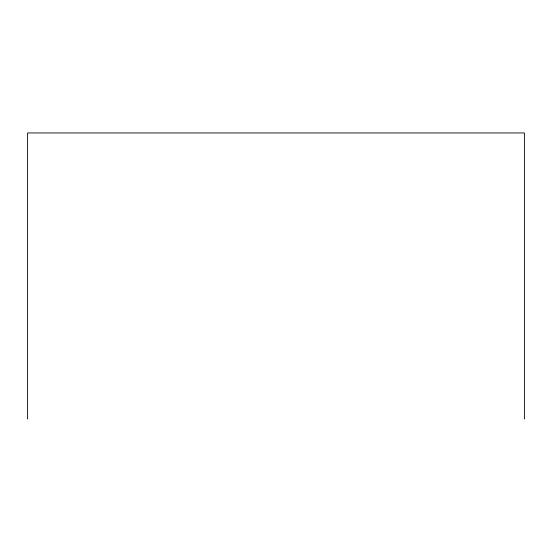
<?xml version="1.0" encoding="UTF-8"?>
<svg xmlns="http://www.w3.org/2000/svg" width="552" height="552" viewBox="0 0 552 552"><rect width="100%" height="100%" fill="white"/><g stroke="black" fill="none" stroke-linecap="round" stroke-linejoin="round"><path stroke-width="0.83" d="M524.4 419.051L524.4 132.949L27.6 132.949L27.6 419.051"/></g></svg>
